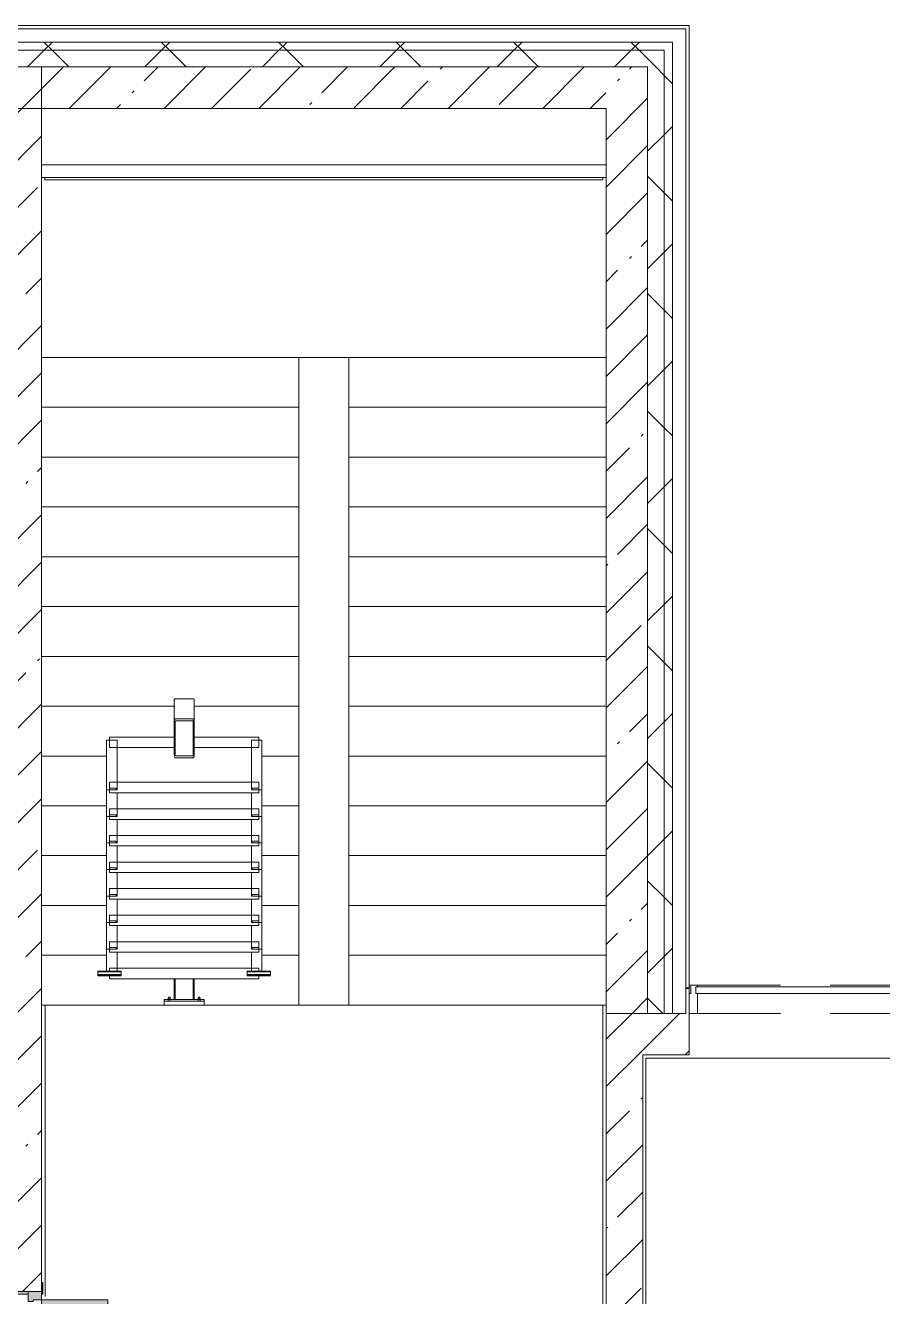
# Model space of a CAD drawing. Header units: millimetres. Extents: x 35355 to 234366, y -8553 to 29000.
# Drawn here: x 196669 to 201831, y 19695 to 27350 of the extents above; entities that cross this region are included whole.
import ezdxf

# ---------------------------------------------------------------- set-up
doc = ezdxf.new("R2010")
doc.units = ezdxf.units.MM
doc.linetypes.add('200_ШТРИХ__ш1_п0_6_', pattern=[800, 500, -300])
for name, color, linetype, lineweight in [('A-DETL-MBND-1', 7, '200_ШТРИХ__ш1_п0_6_', 9), ('A-GENM', 7, 'Continuous', 5), ('A-GLAZ-2', 7, 'Continuous', 5), ('A-GLAZ-CWMG-3', 7, 'Continuous', 5), ('A-WALL', 7, 'Continuous', 9), ('A-WALL-2', 7, 'Continuous', 5), ('I-WALL-3', 7, 'Continuous', 5), ('S-STRS-3', 7, 'Continuous', 5)]:
    doc.layers.add(name, color=color, linetype=linetype, lineweight=lineweight)
for name, color, linetype, lineweight, true_color in [('A-DOOR-3', 7, 'Continuous', 5, 0xaaaaaa), ('A-DOOR-4', 7, 'Continuous', 5, 0xe2e2e2), ('A-DOOR-FRAM-4', 7, 'Continuous', 5, 0xe2e2e2), ('A-DOOR-FRAM-5', 7, 'Continuous', 5, 0xaaaaaa), ('A-FLOR-2', 7, 'Continuous', 5, 0xaaaaaa)]:
    doc.layers.add(name, color=color, linetype=linetype, lineweight=lineweight, true_color=true_color)
pattern_1 = [(45, (107356.5, 0), (-353.5534, 353.5534), []), (135, (107356.5, 0), (-353.5534, -353.5534), [])]
pattern_2 = [(45, (107356.5, 0), (-285.1231, 285.1231), []), (45, (107641.6, 0), (-285.1231, 285.1231), [504.031, -100.806, 16.764, -84.042])]

# ---------------------------------------------------------------- blocks, each defined once
blk = doc.blocks.new('110_Дверь_СКБ_2Ст - Д-1_л_Лестничная клетка EIS60 2-32359692-3_6_2_птичка')
at = {"layer": 'A-DOOR-4'}
for points in [[(662.5, 125), (662.5, 1025), (612.5, 1025), (612.5, 125)], [(-587.5, 525), (-637.5, 525), (-637.5, 125), (-587.5, 125)], [(712.5, -125), (712.5, 45), (697.5, 45), (697.5, -125)]]:
    blk.add_hatch(color=256, dxfattribs=at).paths.add_polyline_path(points)
h = blk.add_hatch(color=256, dxfattribs=at)
h.paths.add_polyline_path([(712.5, 125), (662.5, 125), (662.5, 75), (652.5, 75), (652.5, 45), (712.5, 45)])
h.paths.add_polyline_path([(-627.5, 45), (-627.5, 75), (-637.5, 75), (-637.5, 125), (-687.5, 125), (-687.5, 45)])
at = {"layer": 'A-DOOR-FRAM-4'}
for points in [[(-672.5, 125), (-672.5, 133), (-742.5, 133), (-742.5, 125)], [(767.5, 125), (767.5, 133), (697.5, 133), (697.5, 125)], [(-672.5, -125), (-672.5, 45), (-687.5, 45), (-687.5, -125)], [(-672.5, -133), (-672.5, -125), (-742.5, -125), (-742.5, -133)], [(767.5, -133), (767.5, -125), (697.5, -125), (697.5, -133)]]:
    blk.add_hatch(color=256, dxfattribs=at).paths.add_polyline_path(points)
at = {"layer": 'A-DOOR-3'}
for p, q in [((662.5, 1025), (612.5, 1025)), ((612.5, 1025), (612.5, 125)), ((662.5, 125), (662.5, 1025)), ((-637.5, 525), (-637.5, 125)), ((-587.5, 525), (-637.5, 525)), ((-587.5, 125), (-587.5, 525)), ((-637.5, 125), (-587.5, 125)), ((612.5, 125), (662.5, 125))]:
    blk.add_line(p, q, dxfattribs=at)
for centre, radius, start, end in [((662.5, 125), 900, 90, 180), ((-637.5, 125), 400, 360, 90)]:
    blk.add_arc(centre, radius, start, end, dxfattribs=at)
at = {"layer": 'A-DOOR-FRAM-5'}
for p, q in [((-672.5, 133), (-742.5, 133)), ((-742.5, 133), (-742.5, 125)), ((-742.5, 125), (-672.5, 125)), ((-637.5, 125), (-687.5, 125)), ((-687.5, 125), (-687.5, 45)), ((-672.5, 125), (-672.5, 133)), ((-637.5, 75), (-637.5, 125)), ((662.5, 125), (662.5, 75)), ((712.5, 125), (662.5, 125)), ((767.5, 133), (697.5, 133)), ((697.5, 133), (697.5, 125)), ((697.5, 125), (767.5, 125)), ((712.5, 45), (712.5, 125)), ((767.5, 125), (767.5, 133)), ((-687.5, 45), (-627.5, 45)), ((-672.5, 45), (-687.5, 45)), ((-687.5, 45), (-687.5, -125)), ((-672.5, -125), (-672.5, 45)), ((-627.5, 75), (-637.5, 75)), ((-627.5, 45), (-627.5, 75)), ((662.5, 75), (652.5, 75)), ((652.5, 75), (652.5, 45)), ((652.5, 45), (712.5, 45)), ((712.5, 45), (697.5, 45)), ((697.5, 45), (697.5, -125)), ((712.5, -125), (712.5, 45)), ((-672.5, -125), (-742.5, -125)), ((-742.5, -125), (-742.5, -133)), ((-742.5, -133), (-672.5, -133)), ((-687.5, -125), (-672.5, -125)), ((-672.5, -133), (-672.5, -125)), ((697.5, -125), (712.5, -125)), ((767.5, -125), (697.5, -125)), ((697.5, -125), (697.5, -133)), ((697.5, -133), (767.5, -133)), ((767.5, -133), (767.5, -125))]:
    blk.add_line(p, q, dxfattribs=at)
blk = doc.blocks.new('PNS_Панель прямоугольная - Нр_Стекло - 40мм-22855911-3_6_2_птичка')
at = {"layer": 'A-GLAZ-2'}
h = blk.add_hatch(dxfattribs=at)
h.set_pattern_fill('FP_157', color=256, style=0, pattern_type=2)
h.set_pattern_definition([(45, (-94620, -21060), (-1414.214, 1414.214), [1000, -3000]), (45, (-95620, -21560), (-1414.214, 1414.214), [3000, -1000]), (45, (-93620, -22060), (-1414.214, 1414.214), [1000, -3000])])
h.paths.add_polyline_path([(770, -40), (770, 0), (-770, 0), (-770, -40), (760, -40)])
for p, q in [((-770, 0), (770, 0)), ((760, 0), (-770, 0)), ((-760, -40), (760, -40))]:
    blk.add_line(p, q, dxfattribs=at)
blk = doc.blocks.new('Прямоугольный импост - Импост структурный с накладкой - 170мм-22855901-3_6_2_птичка')
at = {"layer": 'A-DETL-MBND-1'}
for p, q in [((93360, 21560), (93360, 21570)), ((93360, 21570), (94880, 21570)), ((93360, 21400), (94880, 21400))]:
    blk.add_line(p, q, dxfattribs=at)
blk = doc.blocks.new('Анкер клиновой - Анкер клиновой МКТ В 10-10-16_85-22193208-3_6_2_птичка')
at = {"layer": 'A-DETL-MBND-1'}
for p, q in [((122191.4, 13788), (122191.4, 13784)), ((122207.4, 13788), (122191.4, 13788)), ((122191.4, 13788), (122207.4, 13788)), ((122194.4, 13798), (122194.4, 13784)), ((122204.4, 13798), (122194.4, 13798)), ((122194.4, 13798), (122204.4, 13798)), ((122204.4, 13784), (122204.4, 13798)), ((122207.4, 13784), (122207.4, 13788))]:
    blk.add_line(p, q, dxfattribs=at)
blk = doc.blocks.new('ОМ_Полоса_Трапеция прямоугольная_Прокат_ГОСТ 103-2006 - ОМ_Полоса_Трапеция прямоугольная_Прокат_ГОСТ 103-2006-21111644-3_6_2_птичка')
at = {"layer": 'A-GENM'}
for p, q in [((122699.4, 15046.5), (122699.4, 15056.5)), ((122699.4, 15056.5), (122739.4, 15056.5)), ((122739.4, 15046.5), (122699.4, 15046.5)), ((122739.4, 15056.5), (122739.4, 15046.5))]:
    blk.add_line(p, q, dxfattribs=at)
blk = doc.blocks.new('ОМ_Полоса_Трапеция прямоугольная_Прокат_ГОСТ 103-2006 - ОМ_Полоса_Трапеция прямоугольная_Прокат_ГОСТ 103-2006-V117-3_6_2_птичка')
at = {"layer": 'A-GENM'}
for p, q in [((122699.4, 14416.5), (122699.4, 14406.5)), ((122739.4, 14416.5), (122699.4, 14416.5)), ((122699.4, 14406.5), (122739.4, 14406.5)), ((122739.4, 14406.5), (122739.4, 14416.5))]:
    blk.add_line(p, q, dxfattribs=at)
blk = doc.blocks.new('ОМ_Полоса_Трапеция прямоугольная_Прокат_ГОСТ 103-2006 - ОМ_Полоса_Трапеция прямоугольная_Прокат_ГОСТ 103-2006-V118-3_6_2_птичка')
at = {"layer": 'A-GENM'}
for p, q in [((122699.4, 14256.5), (122699.4, 14246.5)), ((122739.4, 14256.5), (122699.4, 14256.5)), ((122699.4, 14246.5), (122739.4, 14246.5)), ((122739.4, 14246.5), (122739.4, 14256.5))]:
    blk.add_line(p, q, dxfattribs=at)
blk = doc.blocks.new('ОМ_Полоса_Трапеция прямоугольная_Прокат_ГОСТ 103-2006 - ОМ_Полоса_Трапеция прямоугольная_Прокат_ГОСТ 103-2006-V119-3_6_2_птичка')
at = {"layer": 'A-GENM'}
for p, q in [((122699.4, 14096.5), (122699.4, 14086.5)), ((122739.4, 14096.5), (122699.4, 14096.5)), ((122699.4, 14086.5), (122739.4, 14086.5)), ((122739.4, 14086.5), (122739.4, 14096.5))]:
    blk.add_line(p, q, dxfattribs=at)
blk = doc.blocks.new('ОМ_Полоса_Прокат_ГОСТ 103-2006 - ОМ_Полоса_Прокат_ГОСТ 103-2006-22193251-3_6_2_птичка')
at = {"layer": 'A-GENM'}
for p, q in [((122809.4, 13929.5), (122669.4, 13929.5)), ((122669.4, 13929.5), (122669.4, 13926.5)), ((122669.4, 13926.5), (122809.4, 13926.5)), ((122809.4, 13926.5), (122809.4, 13929.5))]:
    blk.add_line(p, q, dxfattribs=at)
blk = doc.blocks.new('ОМ_Полоса_Прокат_ГОСТ 103-2006 - ОМ_Полоса_Прокат_ГОСТ 103-2006-22193252-3_6_2_птичка')
at = {"layer": 'A-GENM'}
for p, q in [((122669.4, 13954.2), (122669.4, 13950.8)), ((122809.4, 13954.2), (122669.4, 13954.2)), ((122669.4, 13950.8), (122809.4, 13950.8)), ((122669.4, 13933.9), (122669.4, 13950.8)), ((122809.4, 13933.9), (122669.4, 13933.9)), ((122809.4, 13950.8), (122809.4, 13954.2)), ((122809.4, 13950.8), (122809.4, 13933.9))]:
    blk.add_line(p, q, dxfattribs=at)
blk = doc.blocks.new('ОМ_Полоса_Трапеция прямоугольная_Прокат_ГОСТ 103-2006 - ОМ_Полоса_Трапеция прямоугольная_Прокат_ГОСТ 103-2006-21111686-3_6_2_птичка')
at = {"layer": 'A-GENM'}
for p, q in [((121839.4, 15056.5), (121879.4, 15056.5)), ((121839.4, 15046.5), (121839.4, 15056.5)), ((121879.4, 15046.5), (121839.4, 15046.5)), ((121879.4, 15056.5), (121879.4, 15046.5))]:
    blk.add_line(p, q, dxfattribs=at)
blk = doc.blocks.new('ОМ_Полоса_Трапеция прямоугольная_Прокат_ГОСТ 103-2006 - ОМ_Полоса_Трапеция прямоугольная_Прокат_ГОСТ 103-2006-V120-3_6_2_птичка')
at = {"layer": 'A-GENM'}
for p, q in [((121879.4, 14416.5), (121839.4, 14416.5)), ((121839.4, 14416.5), (121839.4, 14406.5)), ((121839.4, 14406.5), (121879.4, 14406.5)), ((121879.4, 14406.5), (121879.4, 14416.5))]:
    blk.add_line(p, q, dxfattribs=at)
blk = doc.blocks.new('ОМ_Полоса_Трапеция прямоугольная_Прокат_ГОСТ 103-2006 - ОМ_Полоса_Трапеция прямоугольная_Прокат_ГОСТ 103-2006-V121-3_6_2_птичка')
at = {"layer": 'A-GENM'}
for p, q in [((121879.4, 14256.5), (121839.4, 14256.5)), ((121839.4, 14256.5), (121839.4, 14246.5)), ((121839.4, 14246.5), (121879.4, 14246.5)), ((121879.4, 14246.5), (121879.4, 14256.5))]:
    blk.add_line(p, q, dxfattribs=at)
blk = doc.blocks.new('ОМ_Полоса_Трапеция прямоугольная_Прокат_ГОСТ 103-2006 - ОМ_Полоса_Трапеция прямоугольная_Прокат_ГОСТ 103-2006-V122-3_6_2_птичка')
at = {"layer": 'A-GENM'}
for p, q in [((121879.4, 14096.5), (121839.4, 14096.5)), ((121839.4, 14096.5), (121839.4, 14086.5)), ((121839.4, 14086.5), (121879.4, 14086.5)), ((121879.4, 14086.5), (121879.4, 14096.5))]:
    blk.add_line(p, q, dxfattribs=at)
blk = doc.blocks.new('ОМ_Полоса_Прокат_ГОСТ 103-2006 - ОМ_Полоса_Прокат_ГОСТ 103-2006-22193295-3_6_2_птичка')
at = {"layer": 'A-GENM'}
for p, q in [((121909.4, 13929.5), (121769.4, 13929.5)), ((121769.4, 13929.5), (121769.4, 13926.5)), ((121769.4, 13926.5), (121909.4, 13926.5)), ((121909.4, 13926.5), (121909.4, 13929.5))]:
    blk.add_line(p, q, dxfattribs=at)
blk = doc.blocks.new('ОМ_Полоса_Прокат_ГОСТ 103-2006 - ОМ_Полоса_Прокат_ГОСТ 103-2006-22193296-3_6_2_птичка')
at = {"layer": 'A-GENM'}
for p, q in [((121909.4, 13954.2), (121769.4, 13954.2)), ((121769.4, 13954.2), (121769.4, 13950.8)), ((121769.4, 13950.8), (121909.4, 13950.8)), ((121769.4, 13933.9), (121769.4, 13950.8)), ((121909.4, 13933.9), (121769.4, 13933.9)), ((121909.4, 13950.8), (121909.4, 13954.2)), ((121909.4, 13950.8), (121909.4, 13933.9))]:
    blk.add_line(p, q, dxfattribs=at)
blk = doc.blocks.new('ОМ_Нижняя опорная пятка1 - ОМ_Нижняя опорная пятка-21111576-3_6_2_птичка')
at = {"layer": 'A-DETL-MBND-1'}
for p, q in [((-96, -10), (-96, 0)), ((-84, -10), (-84, 0)), ((84, -10), (84, 0)), ((96, -10), (96, 0))]:
    blk.add_line(p, q, dxfattribs=at)
blk = doc.blocks.new('ОМ_Труба_ГОСТ 8639-82 - ОМ_Труба_ГОСТ 8639-82-21111694-3_6_2_птичка')
at = {"layer": 'A-GENM'}
for p, q in [((122229.4, 15590.5), (122229.4, 15456.5)), ((122238.4, 15595.1), (122340.4, 15595.1)), ((122349.4, 15456.5), (122349.4, 15590.5)), ((122238.4, 15474.2), (122340.4, 15474.2)), ((122229.4, 15256.4), (122229.4, 15456.5)), ((122235.4, 15456.5), (122235.4, 15256.4)), ((122340.4, 15462.4), (122238.4, 15462.4)), ((122343.4, 15256.4), (122343.4, 15456.5)), ((122349.4, 15456.5), (122349.4, 15256.4)), ((122238.4, 15250.5), (122340.4, 15250.5)), ((122340.4, 15238.8), (122238.4, 15238.8))]:
    blk.add_line(p, q, dxfattribs=at)
at = {"layer": 'A-GENM', "flags": 128}
for points in [[(122229.4, 15456.5), (122229.6, 15460), (122230.1, 15463.3), (122231, 15466.3), (122232.1, 15469), (122233.4, 15471.2), (122235, 15472.8), (122236.7, 15473.8), (122238.4, 15474.2)], [(122340.4, 15474.2), (122342.2, 15473.8), (122343.9, 15472.8), (122345.4, 15471.2), (122346.8, 15469), (122347.9, 15466.3), (122348.8, 15463.3), (122349.3, 15460), (122349.4, 15456.5)], [(122238.4, 15462.4), (122237.9, 15462.3), (122237.3, 15461.9), (122236.8, 15461.4), (122236.3, 15460.7), (122235.9, 15459.8), (122235.7, 15458.8), (122235.5, 15457.7), (122235.4, 15456.5)], [(122343.4, 15456.5), (122343.4, 15457.7), (122343.2, 15458.8), (122342.9, 15459.8), (122342.6, 15460.7), (122342.1, 15461.4), (122341.6, 15461.9), (122341, 15462.3), (122340.4, 15462.4)], [(122238.4, 15238.8), (122236.7, 15239.1), (122235, 15240.1), (122233.4, 15241.8), (122232.1, 15243.9), (122231, 15246.6), (122230.1, 15249.7), (122229.6, 15253), (122229.4, 15256.4)], [(122235.4, 15256.4), (122235.5, 15255.3), (122235.7, 15254.2), (122235.9, 15253.2), (122236.3, 15252.3), (122236.8, 15251.5), (122237.3, 15251), (122237.9, 15250.7), (122238.4, 15250.5)], [(122349.4, 15256.4), (122349.3, 15253), (122348.8, 15249.7), (122347.9, 15246.6), (122346.8, 15243.9), (122345.4, 15241.8), (122343.9, 15240.1), (122342.2, 15239.1), (122340.4, 15238.8)], [(122340.4, 15250.5), (122341, 15250.7), (122341.6, 15251), (122342.1, 15251.5), (122342.6, 15252.3), (122342.9, 15253.2), (122343.2, 15254.2), (122343.4, 15255.3), (122343.4, 15256.4)]]:
    blk.add_lwpolyline(points, dxfattribs=at)
at = {"layer": 'A-GENM'}
for centre, major_axis, start_param, end_param in [((122238.4, 15590.5), (9, 0), 1.570796, 3.141593), ((122340.4, 15590.5), (9, 0), 0, 1.570796), ((122238.4, 15538.5), (9, 0), 3.141593, 3.665191), ((122340.4, 15538.5), (-9, 0), 2.617994, 3.141593)]:
    blk.add_ellipse(centre, major_axis=major_axis, ratio=0.509802, start_param=start_param, end_param=end_param, dxfattribs=at)
blk = doc.blocks.new('ОМ_Уголок_ГОСТ 8509-93 - ОМ_Уголок_ГОСТ 8509-93-22194532-3_6_2_птичка')
at = {"layer": 'A-GENM'}
for p, q in [((0, 45.2), (0, -17.8)), ((390, 45.2), (0, 45.2)), ((900, 45.2), (510, 45.2)), ((900, -17.8), (900, 45.2)), ((0, -17.8), (390, -17.8)), ((510, -17.8), (900, -17.8))]:
    blk.add_line(p, q, dxfattribs=at)
blk = doc.blocks.new('ОМ_Уголок_ГОСТ 8509-93 - ОМ_Уголок_ГОСТ 8509-93-V123-3_6_2_птичка')
at = {"layer": 'A-GENM'}
for p, q in [((0, 45.2), (0, -17.8)), ((900, 45.2), (0, 45.2)), ((900, -17.8), (900, 45.2)), ((0, -17.8), (900, -17.8))]:
    blk.add_line(p, q, dxfattribs=at)
blk = doc.blocks.new('ОМ_Уголок_ГОСТ 8509-93 - ОМ_Уголок_ГОСТ 8509-93-22194533-3_6_2_птичка')
at = {"layer": 'A-GENM'}
for p, q in [((0, 45.2), (0, -17.8)), ((300, 45.2), (0, 45.2)), ((300, -17.8), (300, 45.2)), ((0, -17.8), (300, -17.8))]:
    blk.add_line(p, q, dxfattribs=at)
blk = doc.blocks.new('ОМ_Уголок_ГОСТ 8509-93 - ОМ_Уголок_ГОСТ 8509-93-V124-3_6_2_птичка')
at = {"layer": 'A-GENM'}
for p, q in [((0, 45.2), (0, -17.8)), ((142.2, 45.2), (0, 45.2)), ((0, -17.8), (160, -17.8))]:
    blk.add_line(p, q, dxfattribs=at)
blk = doc.blocks.new('ОМ_Уголок_ГОСТ 8509-93 - ОМ_Уголок_ГОСТ 8509-93-V125-3_6_2_птичка')
at = {"layer": 'A-GENM'}
for p, q in [((300, 45.2), (157.8, 45.2)), ((300, -17.8), (300, 45.2)), ((140, -17.8), (300, -17.8))]:
    blk.add_line(p, q, dxfattribs=at)
blk = doc.blocks.new('ОМ_Уголок_ГОСТ 8509-93 - ОМ_Уголок_ГОСТ 8509-93-V126-3_6_2_птичка')
at = {"layer": 'A-GENM'}
for p, q in [((0, 45.2), (0, 27.8)), ((900, 45.2), (0, 45.2)), ((0, 7.4), (0, -17.8)), ((900, 27.8), (900, 45.2)), ((900, -17.8), (900, 7.4)), ((0, -17.8), (900, -17.8))]:
    blk.add_line(p, q, dxfattribs=at)
blk = doc.blocks.new('ОМ_Уголок_ГОСТ 8509-93 - ОМ_Уголок_ГОСТ 8509-93-V127-3_6_2_птичка')
at = {"layer": 'A-GENM'}
for p, q in [((0, 45.2), (0, -17.8)), ((7.4, 45.2), (0, 45.2)), ((142.2, 45.2), (27.8, 45.2)), ((0, -17.8), (7.4, -17.8)), ((27.8, -17.8), (160, -17.8))]:
    blk.add_line(p, q, dxfattribs=at)
blk = doc.blocks.new('ОМ_Уголок_ГОСТ 8509-93 - ОМ_Уголок_ГОСТ 8509-93-V128-3_6_2_птичка')
at = {"layer": 'A-GENM'}
for p, q in [((272.2, 45.2), (157.8, 45.2)), ((300, 45.2), (292.6, 45.2)), ((300, -17.8), (300, 45.2)), ((140, -17.8), (272.2, -17.8)), ((292.6, -17.8), (300, -17.8))]:
    blk.add_line(p, q, dxfattribs=at)
blk = doc.blocks.new('ОМ_Труба_ГОСТ 8639-82 - ОМ_Труба_ГОСТ 8639-82-21111710-3_6_2_птичка')
at = {"layer": 'A-DETL-MBND-1'}
for p, q in [((122229.4, 13908.7), (122229.4, 13784)), ((122235.4, 13908.7), (122235.4, 13784)), ((122343.4, 13908.7), (122343.4, 13784)), ((122349.4, 13784), (122349.4, 13908.7))]:
    blk.add_line(p, q, dxfattribs=at)
blk = doc.blocks.new('ОМ_Уголок_ГОСТ 8510-86 - ОМ_Уголок_ГОСТ 8510-86-21111720-3_6_2_птичка')
at = {"layer": 'A-DETL-MBND-1'}
for p, q in [((0, 34), (0, 0)), ((0, 10), (240, 10)), ((0, 0), (240, 0)), ((240, 0), (240, 34))]:
    blk.add_line(p, q, dxfattribs=at)
blk = doc.blocks.new('Прямоугольный импост - Импост структурный с накладкой - 170мм-22854979-3_6_2_птичка')
at = {"layer": 'A-GLAZ-CWMG-3'}
for p, q in [((0, 160), (-50, 160)), ((-50, 160), (-50, 40)), ((0, 40), (0, 160)), ((-50, 40), (-40, 40)), ((-40, 0), (-50, 0)), ((-50, 0), (-50, -10)), ((-40, 40), (-40, 0)), ((-10, 0), (-10, 40)), ((-10, 40), (0, 40)), ((0, 0), (-10, 0)), ((0, -10), (0, 0)), ((-50, -10), (0, -10))]:
    blk.add_line(p, q, dxfattribs=at)
blk = doc.blocks.new('Зашивка приборов отопления39 - Зашивка приборов отопления-33325432-3_6_2_птичка')
at = {"layer": 'A-WALL-2'}
for p, q in [((120704.7, 17931.2), (124104.7, 17931.2)), ((124104.7, 17931.2), (120704.7, 17931.2)), ((120704.7, 17856.2), (124104.7, 17856.2))]:
    blk.add_line(p, q, dxfattribs=at)

msp = doc.modelspace()

# ---------------------------------------------------------------- hatches: boundary and pattern name
at = {"layer": 'A-WALL-2'}
h = msp.add_hatch(dxfattribs=at)
h.set_pattern_fill('FP_99', color=256, style=0, pattern_type=2)
h.set_pattern_definition(pattern_1)
h.paths.add_polyline_path([(200516.5, 27200), (200566.5, 27200), (200566.5, 27250), (191926.5, 27250), (191926.5, 27200), (199646.1, 27200)])
h = msp.add_hatch(dxfattribs=at)
h.set_pattern_fill('FP_99', color=256, style=0, pattern_type=2)
h.set_pattern_definition(pattern_1)
h.paths.add_polyline_path([(200416.5, 27100), (200516.5, 27100), (200516.5, 27200), (191926.5, 27200), (191926.5, 27100), (199646.1, 27100)])
h = msp.add_hatch(dxfattribs=at)
h.set_pattern_fill('FP_99', color=256, style=0, pattern_type=2)
h.set_pattern_definition(pattern_1)
h.paths.add_polyline_path([(200566.5, 21400), (200566.5, 27200), (200516.5, 27200), (200516.5, 21400)])
h = msp.add_hatch(dxfattribs=at)
h.set_pattern_fill('FP_99', color=256, style=0, pattern_type=2)
h.set_pattern_definition(pattern_1)
h.paths.add_polyline_path([(200516.5, 21400), (200516.5, 27100), (200416.5, 27100), (200416.5, 21400)])
h = msp.add_hatch(dxfattribs=at)
h.set_pattern_fill('FP_99', color=256, style=0, pattern_type=2)
h.set_pattern_definition(pattern_1)
h.paths.add_polyline_path([(232586.5, 21400), (232586.5, 21550), (227506.7, 21550), (227506.7, 21400), (232436.5, 21400)])
h.paths.add_polyline_path([(218606.5, 21400), (218606.5, 21550), (217306.9, 21550), (217306.9, 21400), (218406.5, 21400)])
h.paths.add_polyline_path([(220906.5, 21400), (222056.9, 21400), (222056.9, 21550), (220906.5, 21550)])
h.paths.add_polyline_path([(223486.9, 21400), (224356.9, 21400), (224356.9, 21550), (223486.9, 21550)])
h.paths.add_polyline_path([(226606.7, 21400), (226606.7, 21550), (225256.9, 21550), (225256.9, 21400), (225747.2, 21400)])
h.paths.add_polyline_path([(213628.9, 21400), (214206.9, 21400), (214206.9, 21550), (212906.7, 21550), (212906.7, 21400), (213406.5, 21400)])
h.paths.add_polyline_path([(200666.5, 21400), (200666.5, 21550), (200646.5, 21550), (200646.5, 21400)])
h.paths.add_polyline_path([(207103.6, 21400), (208506.5, 21400), (208506.5, 21550), (203966.5, 21550), (203966.5, 21400), (205239.2, 21400)])
h.paths.add_polyline_path([(210806.5, 21400), (212006.7, 21400), (212006.7, 21550), (210806.5, 21550)])
h.paths.add_polyline_path([(215106.9, 21400), (216406.9, 21400), (216406.9, 21550), (215106.9, 21550)])
at = {"layer": 'I-WALL-3'}
h = msp.add_hatch(dxfattribs=at)
h.set_pattern_fill('FP_95', color=256, style=0, pattern_type=2)
h.set_pattern_definition(pattern_2)
h.paths.add_polyline_path([(200166.5, 26850), (200166.5, 27100), (196491.5, 27100), (196491.5, 26850), (199646.1, 26850)])
h = msp.add_hatch(dxfattribs=at)
h.set_pattern_fill('FP_95', color=256, style=0, pattern_type=2)
h.set_pattern_definition(pattern_2)
h.paths.add_polyline_path([(196516.5, 17270), (196766.5, 17270), (196766.5, 18325), (196516.5, 18325), (196516.5, 18163.6)])
h.paths.add_polyline_path([(196516.5, 19725), (196766.5, 19725), (196766.5, 27100), (196516.5, 27100), (196516.5, 19750)])
h = msp.add_hatch(dxfattribs=at)
h.set_pattern_fill('FP_95', color=256, style=0, pattern_type=2)
h.set_pattern_definition(pattern_2)
h.paths.add_polyline_path([(200166.5, 21400), (200416.5, 21400), (200416.5, 27100), (200166.5, 27100), (200166.5, 21634.4)])
h = msp.add_hatch(dxfattribs=at)
h.set_pattern_fill('FP_95', color=256, style=0, pattern_type=2)
h.set_pattern_definition(pattern_2)
h.paths.add_polyline_path([(200386.5, 17270), (200386.5, 21400), (200166.5, 21400), (200166.5, 17270)])
h = msp.add_hatch(dxfattribs=at)
h.set_pattern_fill('FP_95', color=256, style=0, pattern_type=2)
h.set_pattern_definition(pattern_2)
h.paths.add_polyline_path([(200666.5, 21150), (200666.5, 21400), (200386.5, 21400), (200386.5, 21150), (200578.3, 21150)])
h.paths.add_polyline_path([(207103.6, 21150), (207936.5, 21150), (207936.5, 21400), (203966.5, 21400), (203966.5, 21150), (205239.2, 21150)])

# ---------------------------------------------------------------- linework, layer by layer
at = {"layer": 'A-FLOR-2'}
for p, q in [((196786.5, 26435), (196786.5, 26420)), ((196786.5, 26420), (200146.5, 26420)), ((200146.5, 26420), (200146.5, 26435)), ((200166.5, 21450), (196766.5, 21450)), ((196787.5, 21450), (196787.5, 19694.6)), ((200146.5, 17870), (200146.5, 21450)), ((200406.5, 21130), (200406.5, 13628)), ((202236.5, 21130), (200406.5, 21130))]:
    msp.add_line(p, q, dxfattribs=at)
at = {"layer": 'A-WALL'}
for p, q in [((200646.5, 27330), (187706.5, 27330)), ((200646.5, 21400), (200646.5, 27330)), ((200566.5, 27250), (187706.5, 27250)), ((200516.5, 27200), (187706.5, 27200)), ((200516.5, 21400), (200516.5, 27200)), ((200566.5, 21400), (200566.5, 27250)), ((200416.5, 21400), (200416.5, 27100)), ((200666.5, 21553), (200646.5, 21553)), ((200666.5, 21550), (200646.5, 21550)), ((200416.5, 21400), (200646.5, 21400))]:
    msp.add_line(p, q, dxfattribs=at)
at = {"layer": 'A-WALL-2'}
for p, q in [((200666.5, 27350), (183706.5, 27350)), ((200666.5, 21400), (200666.5, 27350)), ((188006.5, 27100), (200166.5, 27100))]:
    msp.add_line(p, q, dxfattribs=at)
at = {"layer": 'I-WALL-3'}
for p, q in [((200166.5, 27100), (196491.5, 27100)), ((196766.5, 19780), (196766.5, 27100)), ((200416.5, 27100), (200166.5, 27100)), ((196491.5, 26850), (200166.5, 26850)), ((200166.5, 26850), (200166.5, 17850)), ((200416.5, 21400), (200166.5, 21400)), ((200666.5, 21150), (200666.5, 21400)), ((200386.5, 21150), (200666.5, 21150)), ((200386.5, 13628), (200386.5, 21150))]:
    msp.add_line(p, q, dxfattribs=at)
at = {"layer": 'S-STRS-3'}
for p, q in [((196766.5, 25350), (198316.5, 25350)), ((196766.5, 25350), (198316.5, 25350)), ((198316.5, 25350), (198616.5, 25350)), ((198316.5, 25050), (198316.5, 25350)), ((200166.5, 25350), (198616.5, 25350)), ((198616.5, 25350), (198616.5, 25050)), ((200166.5, 25350), (198616.5, 25350)), ((196766.5, 25050), (198316.5, 25050)), ((196766.5, 25050), (198316.5, 25050)), ((198316.5, 24750), (198316.5, 25050)), ((198616.5, 25050), (198616.5, 24750)), ((200166.5, 25050), (198616.5, 25050)), ((200166.5, 25050), (198616.5, 25050)), ((196766.5, 24750), (198316.5, 24750)), ((196766.5, 24750), (198316.5, 24750)), ((198316.5, 24450), (198316.5, 24750)), ((198616.5, 24750), (198616.5, 24450)), ((200166.5, 24750), (198616.5, 24750)), ((200166.5, 24750), (198616.5, 24750)), ((196766.5, 24450), (198316.5, 24450)), ((196766.5, 24450), (198316.5, 24450)), ((198316.5, 24150), (198316.5, 24450)), ((198616.5, 24450), (198616.5, 24150)), ((200166.5, 24450), (198616.5, 24450)), ((200166.5, 24450), (198616.5, 24450)), ((196766.5, 24150), (198316.5, 24150)), ((196766.5, 24150), (198316.5, 24150)), ((198316.5, 23850), (198316.5, 24150)), ((198616.5, 24150), (198616.5, 23850)), ((200166.5, 24150), (198616.5, 24150)), ((200166.5, 24150), (198616.5, 24150)), ((196766.5, 23850), (198316.5, 23850)), ((196766.5, 23850), (198316.5, 23850)), ((198316.5, 23550), (198316.5, 23850)), ((198616.5, 23850), (198616.5, 23550)), ((200166.5, 23850), (198616.5, 23850)), ((200166.5, 23850), (198616.5, 23850)), ((196766.5, 23550), (198316.5, 23550)), ((196766.5, 23550), (198316.5, 23550)), ((198316.5, 23250), (198316.5, 23550)), ((198616.5, 23550), (198616.5, 23250)), ((200166.5, 23550), (198616.5, 23550)), ((200166.5, 23550), (198616.5, 23550)), ((196766.5, 23250), (197568.8, 23250)), ((196766.5, 23250), (197568.8, 23250)), ((197682.5, 23250), (198316.5, 23250)), ((197682.5, 23250), (198316.5, 23250)), ((198316.5, 22950), (198316.5, 23250)), ((198616.5, 23250), (198616.5, 22950)), ((200166.5, 23250), (198616.5, 23250)), ((200166.5, 23250), (198616.5, 23250)), ((196766.5, 22950), (197157.8, 22950)), ((196766.5, 22950), (197157.8, 22950)), ((198093.4, 22950), (198316.5, 22950)), ((198093.4, 22950), (198316.5, 22950)), ((198316.5, 22650), (198316.5, 22950)), ((198616.5, 22950), (198616.5, 22650)), ((200166.5, 22950), (198616.5, 22950)), ((200166.5, 22950), (198616.5, 22950)), ((196766.5, 22650), (197157.8, 22650)), ((196766.5, 22650), (197157.8, 22650)), ((198093.4, 22650), (198316.5, 22650)), ((198093.4, 22650), (198316.5, 22650)), ((198316.5, 22350), (198316.5, 22650)), ((198616.5, 22650), (198616.5, 22350)), ((200166.5, 22650), (198616.5, 22650)), ((200166.5, 22650), (198616.5, 22650)), ((196766.5, 22350), (197157.8, 22350)), ((196766.5, 22350), (197157.8, 22350)), ((198093.4, 22350), (198316.5, 22350)), ((198093.4, 22350), (198316.5, 22350)), ((198316.5, 22050), (198316.5, 22350)), ((198616.5, 22350), (198616.5, 22050)), ((200166.5, 22350), (198616.5, 22350)), ((200166.5, 22350), (198616.5, 22350)), ((196766.5, 22050), (197157.8, 22050)), ((196766.5, 22050), (197157.8, 22050)), ((198093.4, 22050), (198316.5, 22050)), ((198093.4, 22050), (198316.5, 22050)), ((198316.5, 21750), (198316.5, 22050)), ((198616.5, 22050), (198616.5, 21750)), ((200166.5, 22050), (198616.5, 22050)), ((200166.5, 22050), (198616.5, 22050)), ((196766.5, 21750), (197157.8, 21750)), ((196766.5, 21750), (197157.8, 21750)), ((198093.4, 21750), (198316.5, 21750)), ((198093.4, 21750), (198316.5, 21750)), ((198316.5, 21450), (198316.5, 21750)), ((198616.5, 21750), (198616.5, 21450)), ((200166.5, 21750), (198616.5, 21750)), ((200166.5, 21750), (198616.5, 21750)), ((200166.5, 21450), (198616.5, 21450))]:
    msp.add_line(p, q, dxfattribs=at)

# ---------------------------------------------------------------- block references
at = {"layer": 'A-DETL-MBND-1'}
for name, p in [('ОМ_Труба_ГОСТ 8639-82 - ОМ_Труба_ГОСТ 8639-82-21111710-3_6_2_птичка', (75336.2, 7700)), ('Прямоугольный импост - Импост структурный с накладкой - 170мм-22855901-3_6_2_птичка', (107356.5, 0)), ('Анкер клиновой - Анкер клиновой МКТ В 10-10-16_85-22193208-3_6_2_птичка', (75336.2, 7700)), ('ОМ_Нижняя опорная пятка1 - ОМ_Нижняя опорная пятка-21111576-3_6_2_птичка', (197625.6, 21484)), ('Анкер клиновой - Анкер клиновой МКТ В 10-10-16_85-22193208-3_6_2_птичка', (75516.2, 7700))]:
    msp.add_blockref(name, p, dxfattribs=at)
at = {"layer": 'A-DETL-MBND-1', "extrusion": (0, 0, -1), "rotation": 180}
msp.add_blockref('ОМ_Уголок_ГОСТ 8510-86 - ОМ_Уголок_ГОСТ 8510-86-21111720-3_6_2_птичка', (-197505.6, 21484), dxfattribs=at)
at = {"layer": 'A-DOOR-3', "rotation": 269.9999999999998}
msp.add_blockref('110_Дверь_СКБ_2Ст - Д-1_л_Лестничная клетка EIS60 2-32359692-3_6_2_птичка', (196641.5, 19037.5), dxfattribs=at)
at = {"layer": 'A-GENM'}
for name, p in [('ОМ_Труба_ГОСТ 8639-82 - ОМ_Труба_ГОСТ 8639-82-21111694-3_6_2_птичка', (75336.2, 7700)), ('ОМ_Полоса_Трапеция прямоугольная_Прокат_ГОСТ 103-2006 - ОМ_Полоса_Трапеция прямоугольная_Прокат_ГОСТ 103-2006-21111686-3_6_2_птичка', (75336.2, 7700)), ('ОМ_Полоса_Трапеция прямоугольная_Прокат_ГОСТ 103-2006 - ОМ_Полоса_Трапеция прямоугольная_Прокат_ГОСТ 103-2006-21111644-3_6_2_птичка', (75336.2, 7700)), ('ОМ_Полоса_Трапеция прямоугольная_Прокат_ГОСТ 103-2006 - ОМ_Полоса_Трапеция прямоугольная_Прокат_ГОСТ 103-2006-21111686-3_6_2_птичка', (75336.2, 7540)), ('ОМ_Полоса_Трапеция прямоугольная_Прокат_ГОСТ 103-2006 - ОМ_Полоса_Трапеция прямоугольная_Прокат_ГОСТ 103-2006-21111644-3_6_2_птичка', (75336.2, 7540)), ('ОМ_Полоса_Трапеция прямоугольная_Прокат_ГОСТ 103-2006 - ОМ_Полоса_Трапеция прямоугольная_Прокат_ГОСТ 103-2006-21111686-3_6_2_птичка', (75336.2, 7380)), ('ОМ_Полоса_Трапеция прямоугольная_Прокат_ГОСТ 103-2006 - ОМ_Полоса_Трапеция прямоугольная_Прокат_ГОСТ 103-2006-21111644-3_6_2_птичка', (75336.2, 7380)), ('ОМ_Полоса_Трапеция прямоугольная_Прокат_ГОСТ 103-2006 - ОМ_Полоса_Трапеция прямоугольная_Прокат_ГОСТ 103-2006-21111686-3_6_2_птичка', (75336.2, 7220)), ('ОМ_Полоса_Трапеция прямоугольная_Прокат_ГОСТ 103-2006 - ОМ_Полоса_Трапеция прямоугольная_Прокат_ГОСТ 103-2006-21111644-3_6_2_птичка', (75336.2, 7220)), ('ОМ_Полоса_Трапеция прямоугольная_Прокат_ГОСТ 103-2006 - ОМ_Полоса_Трапеция прямоугольная_Прокат_ГОСТ 103-2006-V120-3_6_2_птичка', (75336.2, 7700)), ('ОМ_Полоса_Трапеция прямоугольная_Прокат_ГОСТ 103-2006 - ОМ_Полоса_Трапеция прямоугольная_Прокат_ГОСТ 103-2006-V117-3_6_2_птичка', (75336.2, 7700)), ('ОМ_Полоса_Трапеция прямоугольная_Прокат_ГОСТ 103-2006 - ОМ_Полоса_Трапеция прямоугольная_Прокат_ГОСТ 103-2006-V121-3_6_2_птичка', (75336.2, 7700)), ('ОМ_Полоса_Трапеция прямоугольная_Прокат_ГОСТ 103-2006 - ОМ_Полоса_Трапеция прямоугольная_Прокат_ГОСТ 103-2006-V118-3_6_2_птичка', (75336.2, 7700)), ('ОМ_Полоса_Трапеция прямоугольная_Прокат_ГОСТ 103-2006 - ОМ_Полоса_Трапеция прямоугольная_Прокат_ГОСТ 103-2006-V122-3_6_2_птичка', (75336.2, 7700)), ('ОМ_Полоса_Трапеция прямоугольная_Прокат_ГОСТ 103-2006 - ОМ_Полоса_Трапеция прямоугольная_Прокат_ГОСТ 103-2006-V119-3_6_2_птичка', (75336.2, 7700)), ('ОМ_Полоса_Прокат_ГОСТ 103-2006 - ОМ_Полоса_Прокат_ГОСТ 103-2006-22193296-3_6_2_птичка', (75336.2, 7700)), ('ОМ_Полоса_Прокат_ГОСТ 103-2006 - ОМ_Полоса_Прокат_ГОСТ 103-2006-22193295-3_6_2_птичка', (75336.2, 7700)), ('ОМ_Полоса_Прокат_ГОСТ 103-2006 - ОМ_Полоса_Прокат_ГОСТ 103-2006-22193252-3_6_2_птичка', (75336.2, 7700)), ('ОМ_Полоса_Прокат_ГОСТ 103-2006 - ОМ_Полоса_Прокат_ГОСТ 103-2006-22193251-3_6_2_птичка', (75336.2, 7700))]:
    msp.add_blockref(name, p, dxfattribs=at)
at = {"layer": 'A-GENM', "extrusion": (0, 0, -1)}
for name, p, rotation in [('ОМ_Уголок_ГОСТ 8509-93 - ОМ_Уголок_ГОСТ 8509-93-22194533-3_6_2_птичка', (-197175.6, 22746.5), 90.00000000000064), ('ОМ_Уголок_ГОСТ 8509-93 - ОМ_Уголок_ГОСТ 8509-93-22194532-3_6_2_птичка', (-197175.6, 23046.5), 180), ('ОМ_Уголок_ГОСТ 8509-93 - ОМ_Уголок_ГОСТ 8509-93-22194533-3_6_2_птичка', (-198075.6, 23046.5), 270.0000000000008), ('ОМ_Уголок_ГОСТ 8509-93 - ОМ_Уголок_ГОСТ 8509-93-V124-3_6_2_птичка', (-197175.6, 22586.5), 90.00000000000064), ('ОМ_Уголок_ГОСТ 8509-93 - ОМ_Уголок_ГОСТ 8509-93-V125-3_6_2_птичка', (-198075.6, 22886.5), 270.0000000000008), ('ОМ_Уголок_ГОСТ 8509-93 - ОМ_Уголок_ГОСТ 8509-93-V124-3_6_2_птичка', (-197175.6, 22426.5), 90.00000000000064), ('ОМ_Уголок_ГОСТ 8509-93 - ОМ_Уголок_ГОСТ 8509-93-V125-3_6_2_птичка', (-198075.6, 22726.5), 270.0000000000008), ('ОМ_Уголок_ГОСТ 8509-93 - ОМ_Уголок_ГОСТ 8509-93-V124-3_6_2_птичка', (-197175.6, 22266.5), 90.00000000000064), ('ОМ_Уголок_ГОСТ 8509-93 - ОМ_Уголок_ГОСТ 8509-93-V125-3_6_2_птичка', (-198075.6, 22566.5), 270.0000000000008), ('ОМ_Уголок_ГОСТ 8509-93 - ОМ_Уголок_ГОСТ 8509-93-V124-3_6_2_птичка', (-197175.6, 22106.5), 90.00000000000064), ('ОМ_Уголок_ГОСТ 8509-93 - ОМ_Уголок_ГОСТ 8509-93-V125-3_6_2_птичка', (-198075.6, 22406.5), 270.0000000000008), ('ОМ_Уголок_ГОСТ 8509-93 - ОМ_Уголок_ГОСТ 8509-93-V124-3_6_2_птичка', (-197175.6, 21946.5), 90.00000000000064), ('ОМ_Уголок_ГОСТ 8509-93 - ОМ_Уголок_ГОСТ 8509-93-V125-3_6_2_птичка', (-198075.6, 22246.5), 270.0000000000008), ('ОМ_Уголок_ГОСТ 8509-93 - ОМ_Уголок_ГОСТ 8509-93-V124-3_6_2_птичка', (-197175.6, 21786.5), 90.00000000000064), ('ОМ_Уголок_ГОСТ 8509-93 - ОМ_Уголок_ГОСТ 8509-93-V125-3_6_2_птичка', (-198075.6, 22086.5), 270.0000000000008), ('ОМ_Уголок_ГОСТ 8509-93 - ОМ_Уголок_ГОСТ 8509-93-V127-3_6_2_птичка', (-197175.6, 21626.5), 90.00000000000064), ('ОМ_Уголок_ГОСТ 8509-93 - ОМ_Уголок_ГОСТ 8509-93-V128-3_6_2_птичка', (-198075.6, 21926.5), 270.0000000000008)]:
    msp.add_blockref(name, p, dxfattribs=dict(at, rotation=rotation))
for name, p in [('ОМ_Уголок_ГОСТ 8509-93 - ОМ_Уголок_ГОСТ 8509-93-V123-3_6_2_птичка', (-198075.6, 22746.5)), ('ОМ_Уголок_ГОСТ 8509-93 - ОМ_Уголок_ГОСТ 8509-93-V123-3_6_2_птичка', (-198075.6, 22586.5)), ('ОМ_Уголок_ГОСТ 8509-93 - ОМ_Уголок_ГОСТ 8509-93-V123-3_6_2_птичка', (-198075.6, 22426.5)), ('ОМ_Уголок_ГОСТ 8509-93 - ОМ_Уголок_ГОСТ 8509-93-V123-3_6_2_птичка', (-198075.6, 22266.5)), ('ОМ_Уголок_ГОСТ 8509-93 - ОМ_Уголок_ГОСТ 8509-93-V123-3_6_2_птичка', (-198075.6, 22106.5)), ('ОМ_Уголок_ГОСТ 8509-93 - ОМ_Уголок_ГОСТ 8509-93-V123-3_6_2_птичка', (-198075.6, 21946.5)), ('ОМ_Уголок_ГОСТ 8509-93 - ОМ_Уголок_ГОСТ 8509-93-V123-3_6_2_птичка', (-198075.6, 21786.5)), ('ОМ_Уголок_ГОСТ 8509-93 - ОМ_Уголок_ГОСТ 8509-93-V126-3_6_2_птичка', (-198075.6, 21626.5))]:
    msp.add_blockref(name, p, dxfattribs=at)
at = {"layer": 'A-GLAZ-2'}
msp.add_blockref('PNS_Панель прямоугольная - Нр_Стекло - 40мм-22855911-3_6_2_птичка', (201476.5, 21560), dxfattribs=at)
at = {"layer": 'A-GLAZ-CWMG-3', "rotation": 180}
msp.add_blockref('Прямоугольный импост - Импост структурный с накладкой - 170мм-22854979-3_6_2_птичка', (200666.5, 21560), dxfattribs=at)
at = {"layer": 'A-WALL-2'}
msp.add_blockref('Зашивка приборов отопления39 - Зашивка приборов отопления-33325432-3_6_2_птичка', (76061.8, 8578.8), dxfattribs=at)

doc.saveas('drawing.dxf')
